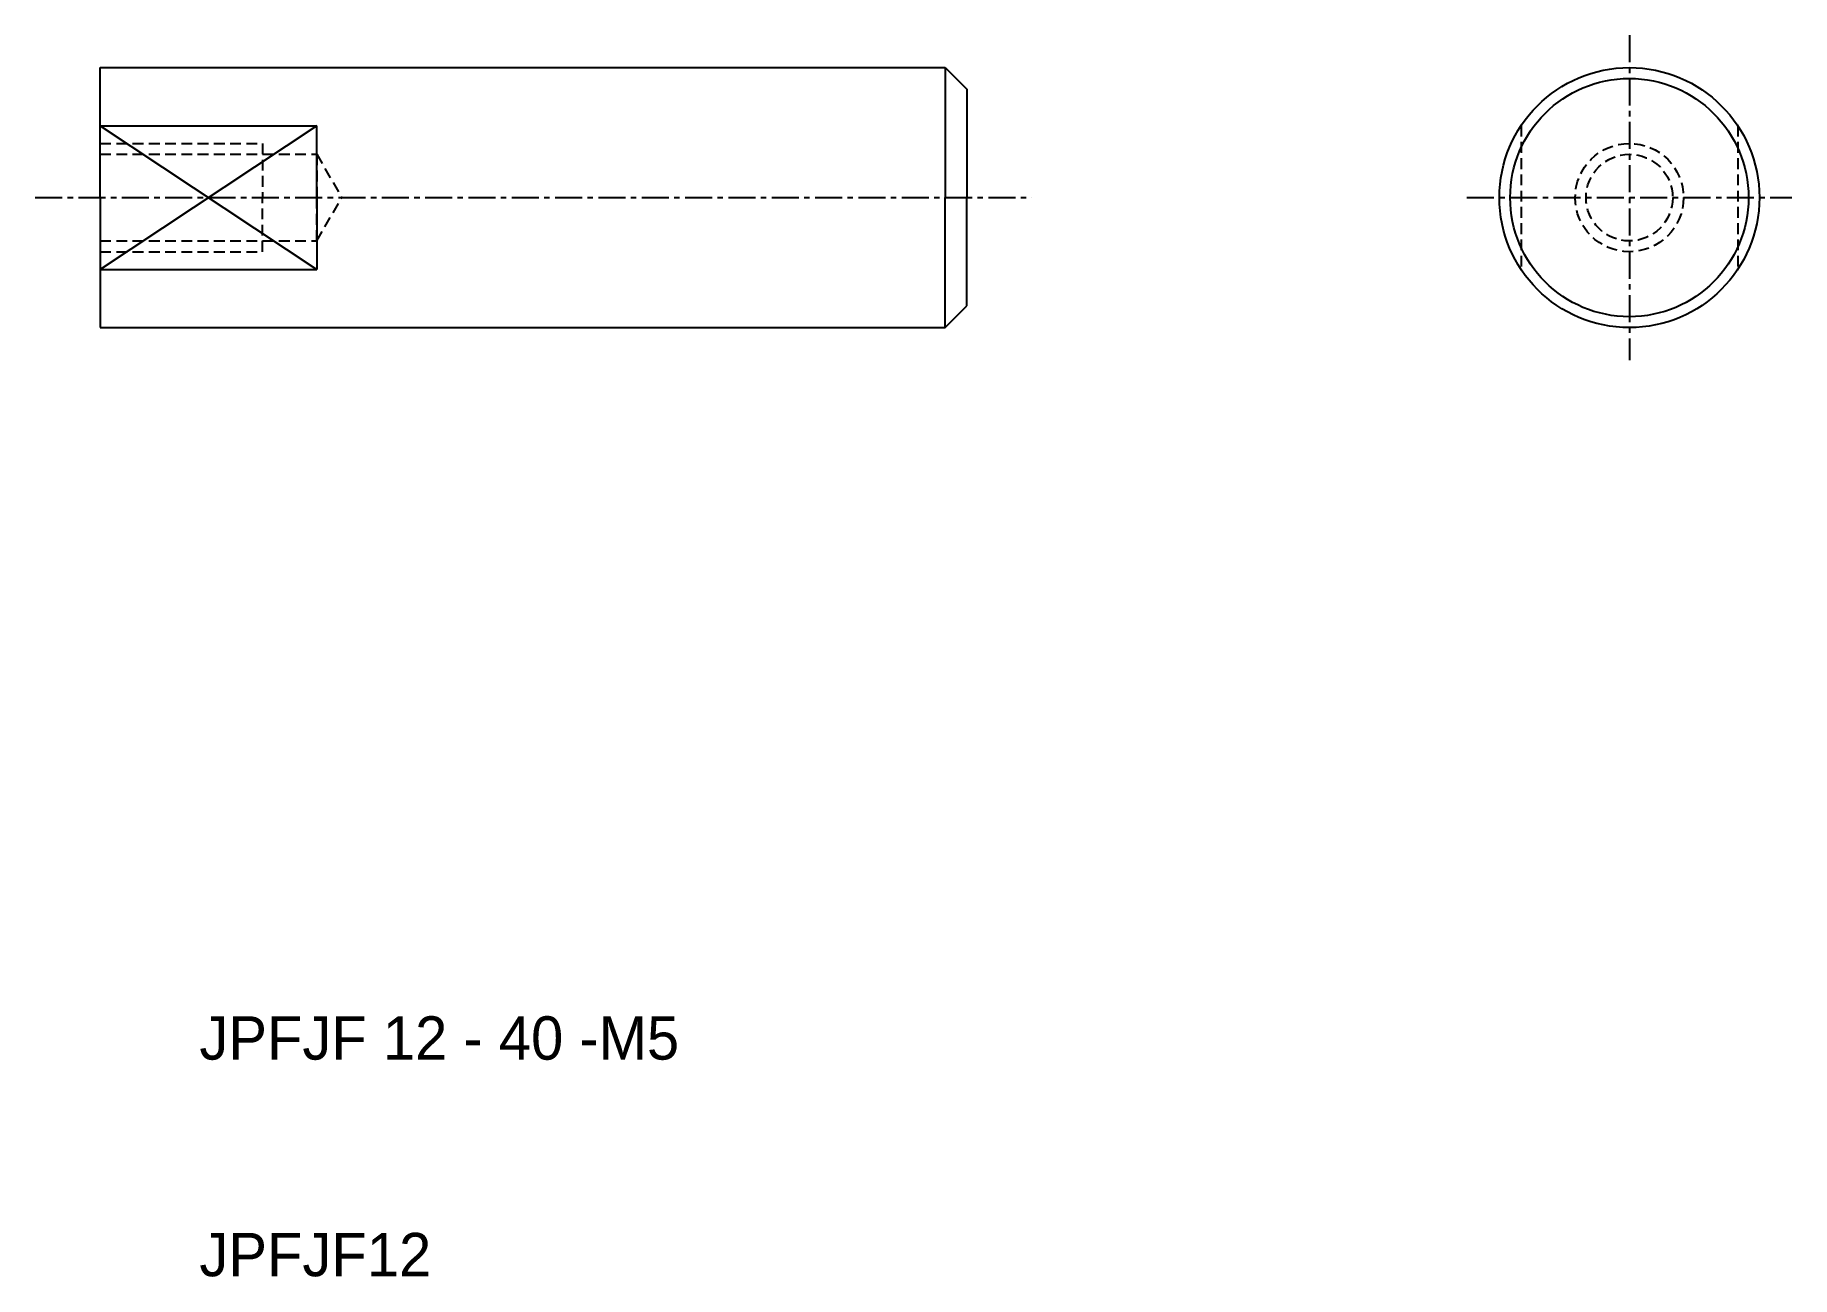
# Model space of a CAD drawing. Extents: x 475.4 to 556.5, y 167.1 to 224.4.
import ezdxf

# ---------------------------------------------------------------- set-up
doc = ezdxf.new("R2010")
doc.units = 0
doc.linetypes.add('CENTER', pattern=[2, 1.25, -0.25, 0.25, -0.25])
doc.linetypes.add('DASHED', pattern=[0.75, 0.5, -0.25])
doc.layers.get('0').update_dxf_attribs({"linetype": 'CONTINUOUS'})
doc.layers.add('CENTER', color=1, linetype='CENTER')

msp = doc.modelspace()

# ---------------------------------------------------------------- linework, layer by layer
at = {"color": 7, "linetype": 'CONTINUOUS'}
for p, q in [((478.368, 222.895), (517.368, 222.895)), ((478.368, 216.895), (478.368, 222.895)), ((517.368, 222.895), (517.368, 216.895)), ((517.368, 222.895), (518.368, 221.895)), ((518.368, 221.895), (518.368, 216.895)), ((488.368, 220.212), (478.368, 213.579)), ((478.368, 220.212), (488.368, 213.579)), ((478.368, 220.212), (488.368, 220.212)), ((488.368, 216.895), (488.368, 220.212)), ((478.368, 216.895), (478.368, 210.895)), ((488.368, 216.895), (488.368, 213.579)), ((517.368, 210.895), (517.368, 216.895)), ((518.368, 211.895), (518.368, 216.895)), ((478.368, 213.579), (488.368, 213.579)), ((517.368, 210.895), (518.368, 211.895)), ((478.368, 210.895), (517.368, 210.895))]:
    msp.add_line(p, q, dxfattribs=at)
at = {"color": 3, "linetype": 'DASHED'}
for p, q in [((543.957, 220.212), (543.957, 213.579)), ((553.957, 220.212), (553.957, 213.579)), ((478.368, 219.395), (485.868, 219.395)), ((485.868, 219.395), (485.868, 216.895)), ((478.368, 218.895), (488.368, 218.895)), ((488.368, 218.895), (489.523, 216.895)), ((488.368, 218.895), (488.368, 216.895)), ((485.868, 214.395), (485.868, 216.895)), ((488.368, 214.895), (488.368, 216.895)), ((488.368, 214.895), (489.523, 216.895)), ((478.368, 214.895), (488.368, 214.895)), ((478.368, 214.395), (485.868, 214.395))]:
    msp.add_line(p, q, dxfattribs=at)
at = {"color": 7, "linetype": 'CONTINUOUS'}
for radius in [6, 5.5]:
    msp.add_circle((548.957, 216.895), radius, dxfattribs=at)
at = {"color": 3, "linetype": 'DASHED'}
for radius in [2.5, 2]:
    msp.add_circle((548.957, 216.895), radius, dxfattribs=at)
at = {"layer": 'CENTER', "color": 1, "linetype": 'CENTER'}
for p, q in [((548.957, 224.395), (548.957, 209.395)), ((475.368, 216.895), (521.368, 216.895)), ((541.457, 216.895), (556.457, 216.895))]:
    msp.add_line(p, q, dxfattribs=at)

# ---------------------------------------------------------------- texts
at = {"color": 7, "linetype": 'CONTINUOUS'}
for s, p in [('JPFJF 12 - 40 -M5', (482.952, 177.098)), ('JPFJF12', (482.952, 167.098))]:
    msp.add_text(s, height=2, dxfattribs=at).set_placement(p)

doc.saveas('drawing.dxf')
